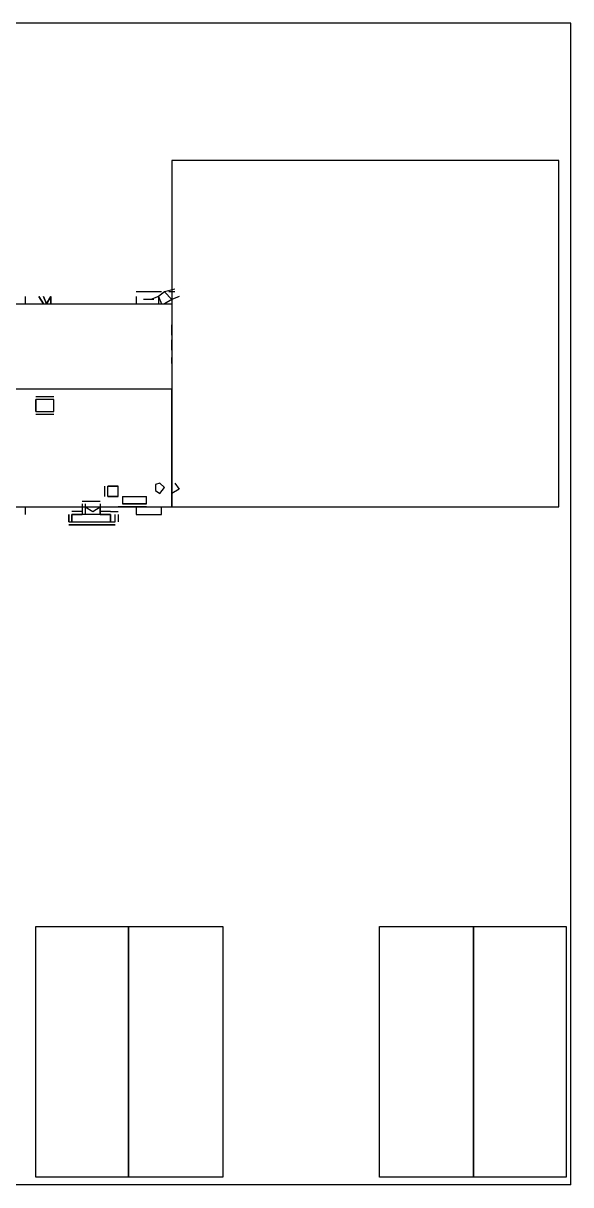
# Model space of a CAD drawing. Header units: millimetres. Extents: x 5 to 415, y 48 to 251.
# Drawn here: x 280.13 to 286.6, y 183.48 to 197.2 of the extents above; entities that cross this region are included whole.
import ezdxf

# ---------------------------------------------------------------- set-up
doc = ezdxf.new("R2010")
doc.units = ezdxf.units.MM
doc.layers.add('P', color=7, linetype='Continuous')

msp = doc.modelspace()

# ---------------------------------------------------------------- linework, layer by layer
at = {"layer": 'P'}
for points in [[(286.597, 197.203), (64.682, 197.203)], [(286.597, 183.48), (286.597, 197.203)], [(286.456, 195.58), (281.887, 195.58)], [(281.887, 195.58), (281.887, 191.488)], [(286.456, 191.488), (286.456, 195.58)], [(281.922, 194.063), (281.799, 194.028)], [(281.922, 194.063), (281.799, 194.028)], [(281.922, 194.063), (281.799, 194.028)], [(280.158, 193.887), (280.158, 193.975)], [(280.158, 193.887), (280.158, 193.975)], [(280.158, 193.887), (280.158, 193.975)], [(280.317, 193.975), (280.37, 193.887)], [(280.37, 193.887), (280.317, 193.975)], [(280.317, 193.975), (280.37, 193.887)], [(280.37, 193.887), (280.317, 193.975)], [(280.317, 193.975), (280.37, 193.887)], [(280.37, 193.887), (280.317, 193.975)], [(280.405, 193.887), (280.37, 193.975)], [(280.37, 193.975), (280.405, 193.887)], [(280.405, 193.887), (280.37, 193.975)], [(280.37, 193.975), (280.405, 193.887)], [(280.405, 193.887), (280.37, 193.975)], [(280.37, 193.975), (280.405, 193.887)], [(280.458, 193.975), (280.405, 193.887)], [(280.405, 193.887), (280.458, 193.975)], [(280.458, 193.975), (280.405, 193.887)], [(280.405, 193.887), (280.458, 193.975)], [(280.458, 193.975), (280.405, 193.887)], [(280.405, 193.887), (280.458, 193.975)], [(280.458, 193.887), (280.458, 193.975)], [(280.458, 193.975), (280.458, 193.887)], [(280.458, 193.887), (280.458, 193.975)], [(280.458, 193.975), (280.458, 193.887)], [(280.458, 193.887), (280.458, 193.975)], [(280.458, 193.975), (280.458, 193.887)], [(281.764, 194.028), (281.464, 194.028)], [(281.764, 194.028), (281.464, 194.028)], [(281.764, 194.028), (281.464, 194.028)], [(281.464, 193.975), (281.464, 193.887)], [(281.464, 193.975), (281.464, 193.887)], [(281.464, 193.975), (281.464, 193.887)], [(281.675, 193.94), (281.552, 193.94)], [(281.675, 193.94), (281.552, 193.94)], [(281.675, 193.94), (281.552, 193.94)], [(281.728, 193.975), (281.64, 193.94)], [(281.728, 193.975), (281.64, 193.94)], [(281.728, 193.975), (281.64, 193.94)], [(281.799, 194.028), (281.728, 193.975)], [(281.799, 194.028), (281.728, 193.975)], [(281.799, 194.028), (281.728, 193.975)], [(281.728, 193.975), (281.728, 193.887)], [(281.728, 193.975), (281.764, 193.887)], [(281.728, 193.975), (281.728, 193.887)], [(281.728, 193.975), (281.764, 193.887)], [(281.728, 193.975), (281.728, 193.887)], [(281.728, 193.975), (281.764, 193.887)], [(281.799, 194.028), (281.887, 193.94)], [(281.799, 194.028), (281.887, 193.94)], [(281.799, 194.028), (281.887, 193.94)], [(281.799, 194.028), (281.887, 193.94)], [(281.799, 194.028), (281.887, 193.94)], [(281.799, 194.028), (281.887, 193.94)], [(281.887, 193.94), (281.799, 193.887)], [(281.887, 193.94), (281.799, 193.887)], [(281.887, 193.94), (281.799, 193.887)], [(281.922, 194.028), (281.852, 194.028)], [(281.922, 194.028), (281.852, 194.028)], [(281.922, 194.028), (281.852, 194.028)], [(281.975, 193.975), (281.887, 193.94)], [(281.975, 193.975), (281.887, 193.94)], [(281.975, 193.975), (281.887, 193.94)], [(281.887, 193.94), (281.887, 191.488)], [(281.887, 193.94), (281.887, 191.488)], [(281.887, 193.94), (281.887, 191.488)], [(279.682, 193.887), (281.887, 193.887)], [(279.682, 193.887), (281.887, 193.887)], [(279.682, 193.887), (281.887, 193.887)], [(281.552, 193.887), (281.675, 193.887)], [(281.552, 193.887), (281.675, 193.887)], [(281.552, 193.887), (281.675, 193.887)], [(281.887, 193.887), (281.887, 192.881)], [(281.887, 193.887), (281.887, 192.881)], [(281.887, 193.887), (281.887, 192.881)], [(281.887, 193.64), (281.887, 193.516)], [(281.887, 193.516), (281.887, 193.64)], [(281.887, 193.64), (281.887, 193.516)], [(281.887, 193.516), (281.887, 193.64)], [(281.887, 193.64), (281.887, 193.516)], [(281.887, 193.516), (281.887, 193.64)], [(281.887, 193.463), (281.887, 193.34)], [(281.887, 193.34), (281.887, 193.463)], [(281.887, 193.463), (281.887, 193.34)], [(281.887, 193.34), (281.887, 193.463)], [(281.887, 193.463), (281.887, 193.34)], [(281.887, 193.34), (281.887, 193.463)], [(281.887, 193.252), (281.887, 193.181)], [(281.887, 193.181), (281.887, 193.252)], [(281.887, 193.252), (281.887, 193.181)], [(281.887, 193.181), (281.887, 193.252)], [(281.887, 193.252), (281.887, 193.181)], [(281.887, 193.181), (281.887, 193.252)], [(281.887, 192.881), (279.682, 192.881)], [(281.887, 192.881), (279.682, 192.881)], [(281.887, 192.881), (279.682, 192.881)], [(281.887, 191.488), (281.887, 192.881)], [(281.887, 191.488), (281.887, 192.881)], [(281.887, 191.488), (281.887, 192.881)], [(280.282, 192.793), (280.494, 192.793)], [(280.282, 192.793), (280.494, 192.793)], [(280.282, 192.793), (280.494, 192.793)], [(280.494, 192.758), (280.282, 192.758)], [(280.494, 192.758), (280.282, 192.758)], [(280.282, 192.758), (280.282, 192.617)], [(280.282, 192.617), (280.282, 192.758)], [(280.494, 192.758), (280.282, 192.758)], [(280.494, 192.758), (280.282, 192.758)], [(280.494, 192.758), (280.282, 192.758)], [(280.282, 192.758), (280.282, 192.617)], [(280.282, 192.617), (280.282, 192.758)], [(280.494, 192.758), (280.282, 192.758)], [(280.494, 192.758), (280.282, 192.758)], [(280.494, 192.758), (280.282, 192.758)], [(280.282, 192.758), (280.282, 192.617)], [(280.282, 192.617), (280.282, 192.758)], [(280.494, 192.758), (280.282, 192.758)], [(280.494, 192.617), (280.494, 192.758)], [(280.494, 192.617), (280.494, 192.758)], [(280.494, 192.617), (280.494, 192.758)], [(280.494, 192.617), (280.494, 192.758)], [(280.494, 192.617), (280.494, 192.758)], [(280.494, 192.617), (280.494, 192.758)], [(281.887, 192.758), (281.887, 192.617)], [(281.887, 192.617), (281.887, 192.758)], [(281.887, 192.758), (281.887, 192.617)], [(281.887, 192.617), (281.887, 192.758)], [(281.887, 192.758), (281.887, 192.617)], [(281.887, 192.617), (281.887, 192.758)], [(280.282, 192.617), (280.494, 192.617)], [(280.282, 192.617), (280.494, 192.617)], [(280.282, 192.617), (280.494, 192.617)], [(280.282, 192.617), (280.494, 192.617)], [(280.282, 192.617), (280.494, 192.617)], [(280.282, 192.617), (280.494, 192.617)], [(280.282, 192.617), (280.494, 192.617)], [(280.282, 192.617), (280.494, 192.617)], [(280.282, 192.617), (280.494, 192.617)], [(280.494, 192.581), (280.282, 192.581)], [(280.494, 192.581), (280.282, 192.581)], [(280.494, 192.581), (280.282, 192.581)], [(281.887, 192.546), (281.887, 192.458)], [(281.887, 192.458), (281.887, 192.546)], [(281.887, 192.546), (281.887, 192.458)], [(281.887, 192.458), (281.887, 192.546)], [(281.887, 192.546), (281.887, 192.458)], [(281.887, 192.458), (281.887, 192.546)], [(281.887, 192.37), (281.887, 192.246)], [(281.887, 192.246), (281.887, 192.37)], [(281.887, 192.37), (281.887, 192.246)], [(281.887, 192.246), (281.887, 192.37)], [(281.887, 192.37), (281.887, 192.246)], [(281.887, 192.246), (281.887, 192.37)], [(281.093, 191.735), (281.093, 191.611)], [(281.093, 191.735), (281.093, 191.611)], [(281.093, 191.735), (281.093, 191.611)], [(281.129, 191.735), (281.252, 191.735)], [(281.129, 191.735), (281.252, 191.735)], [(281.252, 191.735), (281.129, 191.735)], [(281.129, 191.611), (281.129, 191.735)], [(281.129, 191.611), (281.129, 191.735)], [(281.129, 191.735), (281.252, 191.735)], [(281.129, 191.735), (281.252, 191.735)], [(281.252, 191.735), (281.129, 191.735)], [(281.129, 191.611), (281.129, 191.735)], [(281.129, 191.611), (281.129, 191.735)], [(281.129, 191.735), (281.252, 191.735)], [(281.129, 191.735), (281.252, 191.735)], [(281.252, 191.735), (281.129, 191.735)], [(281.129, 191.611), (281.129, 191.735)], [(281.129, 191.611), (281.129, 191.735)], [(281.252, 191.611), (281.252, 191.735)], [(281.252, 191.611), (281.252, 191.735)], [(281.252, 191.611), (281.252, 191.735)], [(281.252, 191.611), (281.252, 191.735)], [(281.252, 191.611), (281.252, 191.735)], [(281.252, 191.611), (281.252, 191.735)], [(281.252, 191.611), (281.252, 191.735)], [(281.252, 191.611), (281.252, 191.735)], [(281.252, 191.611), (281.252, 191.735)], [(281.746, 191.77), (281.693, 191.752)], [(281.746, 191.77), (281.693, 191.752)], [(281.746, 191.77), (281.693, 191.752)], [(281.746, 191.77), (281.693, 191.752)], [(281.746, 191.77), (281.693, 191.752)], [(281.746, 191.77), (281.693, 191.752)], [(281.746, 191.77), (281.693, 191.752)], [(281.746, 191.77), (281.693, 191.752)], [(281.746, 191.77), (281.693, 191.752)], [(281.693, 191.752), (281.693, 191.682)], [(281.693, 191.752), (281.693, 191.682)], [(281.693, 191.752), (281.693, 191.682)], [(281.693, 191.752), (281.693, 191.682)], [(281.693, 191.752), (281.693, 191.682)], [(281.693, 191.752), (281.693, 191.682)], [(281.693, 191.752), (281.693, 191.682)], [(281.693, 191.752), (281.693, 191.682)], [(281.693, 191.752), (281.693, 191.682)], [(281.799, 191.717), (281.746, 191.77)], [(281.799, 191.717), (281.746, 191.77)], [(281.799, 191.717), (281.746, 191.77)], [(281.799, 191.717), (281.746, 191.77)], [(281.799, 191.717), (281.746, 191.77)], [(281.799, 191.717), (281.746, 191.77)], [(281.799, 191.717), (281.746, 191.77)], [(281.799, 191.717), (281.746, 191.77)], [(281.799, 191.717), (281.746, 191.77)], [(281.746, 191.647), (281.799, 191.717)], [(281.746, 191.647), (281.799, 191.717)], [(281.746, 191.647), (281.799, 191.717)], [(281.746, 191.647), (281.799, 191.717)], [(281.746, 191.647), (281.799, 191.717)], [(281.746, 191.647), (281.799, 191.717)], [(281.746, 191.647), (281.799, 191.717)], [(281.746, 191.647), (281.799, 191.717)], [(281.746, 191.647), (281.799, 191.717)], [(281.922, 191.77), (281.975, 191.699)], [(281.922, 191.77), (281.975, 191.699)], [(281.922, 191.77), (281.975, 191.699)], [(281.252, 191.611), (281.129, 191.611)], [(281.252, 191.611), (281.129, 191.611)], [(281.252, 191.611), (281.129, 191.611)], [(281.129, 191.611), (281.252, 191.611)], [(281.252, 191.611), (281.129, 191.611)], [(281.252, 191.611), (281.129, 191.611)], [(281.252, 191.611), (281.129, 191.611)], [(281.252, 191.611), (281.129, 191.611)], [(281.129, 191.611), (281.252, 191.611)], [(281.252, 191.611), (281.129, 191.611)], [(281.252, 191.611), (281.129, 191.611)], [(281.252, 191.611), (281.129, 191.611)], [(281.252, 191.611), (281.129, 191.611)], [(281.129, 191.611), (281.252, 191.611)], [(281.252, 191.611), (281.129, 191.611)], [(281.305, 191.611), (281.587, 191.611)], [(281.305, 191.611), (281.305, 191.523)], [(281.305, 191.611), (281.587, 191.611)], [(281.305, 191.611), (281.587, 191.611)], [(281.305, 191.611), (281.587, 191.611)], [(281.305, 191.611), (281.305, 191.523)], [(281.305, 191.611), (281.587, 191.611)], [(281.305, 191.611), (281.587, 191.611)], [(281.305, 191.611), (281.587, 191.611)], [(281.305, 191.611), (281.305, 191.523)], [(281.305, 191.611), (281.587, 191.611)], [(281.305, 191.611), (281.587, 191.611)], [(281.587, 191.523), (281.587, 191.611)], [(281.587, 191.523), (281.587, 191.611)], [(281.587, 191.523), (281.587, 191.611)], [(281.693, 191.682), (281.746, 191.647)], [(281.693, 191.682), (281.746, 191.647)], [(281.693, 191.682), (281.746, 191.647)], [(281.693, 191.682), (281.746, 191.647)], [(281.693, 191.682), (281.746, 191.647)], [(281.693, 191.682), (281.746, 191.647)], [(281.693, 191.682), (281.746, 191.647)], [(281.693, 191.682), (281.746, 191.647)], [(281.693, 191.682), (281.746, 191.647)], [(281.975, 191.699), (281.887, 191.647)], [(281.975, 191.699), (281.887, 191.647)], [(281.975, 191.699), (281.887, 191.647)], [(259.927, 191.488), (281.887, 191.488)], [(259.927, 191.488), (281.887, 191.488)], [(259.927, 191.488), (281.887, 191.488)], [(279.682, 191.488), (280.829, 191.488)], [(279.682, 191.488), (280.829, 191.488)], [(279.682, 191.488), (280.829, 191.488)], [(280.158, 191.4), (280.158, 191.488)], [(280.158, 191.4), (280.158, 191.488)], [(280.158, 191.4), (280.158, 191.488)], [(280.829, 191.558), (281.04, 191.558)], [(280.829, 191.558), (281.04, 191.558)], [(280.829, 191.558), (280.917, 191.558)], [(280.829, 191.558), (281.04, 191.558)], [(280.829, 191.558), (281.04, 191.558)], [(280.829, 191.558), (280.917, 191.558)], [(280.829, 191.558), (281.04, 191.558)], [(280.829, 191.558), (281.04, 191.558)], [(280.829, 191.558), (280.917, 191.558)], [(280.829, 191.523), (280.829, 191.4)], [(280.829, 191.523), (280.829, 191.4)], [(280.829, 191.523), (280.829, 191.4)], [(280.864, 191.523), (280.864, 191.4)], [(280.864, 191.523), (280.864, 191.4)], [(280.864, 191.523), (280.864, 191.4)], [(280.864, 191.488), (280.864, 191.4)], [(280.864, 191.488), (280.952, 191.435)], [(280.864, 191.488), (281.04, 191.488)], [(280.864, 191.488), (280.864, 191.4)], [(280.864, 191.488), (280.952, 191.435)], [(280.864, 191.488), (281.04, 191.488)], [(280.864, 191.488), (280.864, 191.4)], [(280.864, 191.488), (280.952, 191.435)], [(280.864, 191.488), (281.04, 191.488)], [(280.917, 191.558), (281.005, 191.558)], [(280.917, 191.558), (281.005, 191.558)], [(280.917, 191.558), (281.005, 191.558)], [(280.952, 191.435), (281.04, 191.488)], [(280.952, 191.435), (281.04, 191.488)], [(280.952, 191.435), (281.04, 191.488)], [(281.04, 191.523), (281.04, 191.4)], [(281.04, 191.523), (281.04, 191.4)], [(281.04, 191.523), (281.04, 191.4)], [(281.04, 191.523), (281.04, 191.4)], [(281.04, 191.523), (281.04, 191.4)], [(281.04, 191.523), (281.04, 191.4)], [(281.04, 191.4), (281.04, 191.488)], [(281.04, 191.488), (281.887, 191.488)], [(281.04, 191.4), (281.04, 191.488)], [(281.04, 191.488), (281.887, 191.488)], [(281.04, 191.4), (281.04, 191.488)], [(281.04, 191.488), (281.887, 191.488)], [(281.252, 191.488), (281.587, 191.488)], [(281.252, 191.488), (281.587, 191.488)], [(281.587, 191.488), (281.252, 191.488)], [(281.252, 191.488), (281.587, 191.488)], [(281.252, 191.488), (281.587, 191.488)], [(281.252, 191.488), (281.587, 191.488)], [(281.587, 191.488), (281.252, 191.488)], [(281.252, 191.488), (281.587, 191.488)], [(281.252, 191.488), (281.587, 191.488)], [(281.252, 191.488), (281.587, 191.488)], [(281.587, 191.488), (281.252, 191.488)], [(281.252, 191.488), (281.587, 191.488)], [(281.587, 191.523), (281.305, 191.523)], [(281.587, 191.523), (281.305, 191.523)], [(281.305, 191.523), (281.587, 191.523)], [(281.587, 191.523), (281.305, 191.523)], [(281.587, 191.523), (281.305, 191.523)], [(281.305, 191.523), (281.587, 191.523)], [(281.587, 191.523), (281.305, 191.523)], [(281.587, 191.523), (281.305, 191.523)], [(281.305, 191.523), (281.587, 191.523)], [(281.305, 191.488), (281.587, 191.488)], [(281.305, 191.488), (281.587, 191.488)], [(281.305, 191.488), (281.587, 191.488)], [(281.464, 191.488), (281.464, 191.4)], [(281.464, 191.488), (281.464, 191.4)], [(281.464, 191.488), (281.464, 191.4)], [(281.764, 191.4), (281.764, 191.488)], [(281.764, 191.4), (281.764, 191.488)], [(281.764, 191.4), (281.764, 191.488)], [(281.887, 191.488), (286.456, 191.488)], [(280.67, 191.4), (280.67, 191.311)], [(280.67, 191.311), (280.67, 191.4)], [(280.67, 191.4), (280.67, 191.311)], [(280.67, 191.311), (280.67, 191.4)], [(280.67, 191.4), (280.67, 191.311)], [(280.67, 191.311), (280.67, 191.4)], [(280.67, 191.311), (281.217, 191.311)], [(280.67, 191.311), (281.217, 191.311)], [(280.67, 191.311), (281.217, 191.311)], [(280.829, 191.435), (280.705, 191.435)], [(280.829, 191.435), (280.705, 191.435)], [(280.829, 191.435), (280.705, 191.435)], [(280.829, 191.435), (280.705, 191.435)], [(280.829, 191.435), (280.705, 191.435)], [(280.829, 191.435), (280.705, 191.435)], [(281.164, 191.4), (280.705, 191.4)], [(280.705, 191.4), (280.705, 191.311)], [(280.705, 191.311), (280.705, 191.4)], [(280.705, 191.4), (280.829, 191.4)], [(281.164, 191.4), (280.705, 191.4)], [(280.705, 191.4), (280.705, 191.311)], [(280.705, 191.311), (280.705, 191.4)], [(280.705, 191.4), (280.829, 191.4)], [(281.164, 191.4), (280.705, 191.4)], [(280.705, 191.4), (280.705, 191.311)], [(280.705, 191.311), (280.705, 191.4)], [(280.705, 191.4), (280.829, 191.4)], [(280.705, 191.311), (281.164, 191.311)], [(280.705, 191.311), (281.164, 191.311)], [(280.705, 191.311), (281.164, 191.311)], [(281.04, 191.4), (280.864, 191.4)], [(281.04, 191.4), (280.864, 191.4)], [(281.04, 191.4), (280.864, 191.4)], [(281.04, 191.4), (280.864, 191.4)], [(281.04, 191.4), (280.864, 191.4)], [(281.04, 191.4), (280.864, 191.4)], [(281.164, 191.435), (281.04, 191.435)], [(281.164, 191.435), (281.04, 191.435)], [(281.164, 191.435), (281.04, 191.435)], [(281.164, 191.435), (281.04, 191.435)], [(281.164, 191.435), (281.04, 191.435)], [(281.164, 191.435), (281.04, 191.435)], [(281.04, 191.4), (281.164, 191.4)], [(281.04, 191.4), (281.164, 191.4)], [(281.04, 191.4), (281.164, 191.4)], [(281.164, 191.435), (281.252, 191.435)], [(281.164, 191.435), (281.252, 191.435)], [(281.164, 191.435), (281.252, 191.435)], [(281.164, 191.311), (281.164, 191.4)], [(281.164, 191.4), (281.164, 191.311)], [(281.164, 191.311), (281.164, 191.4)], [(281.164, 191.4), (281.164, 191.311)], [(281.164, 191.311), (281.164, 191.4)], [(281.164, 191.4), (281.164, 191.311)], [(281.217, 191.311), (281.217, 191.4)], [(281.217, 191.311), (281.217, 191.4)], [(281.217, 191.311), (281.217, 191.4)], [(281.252, 191.4), (281.252, 191.311)], [(281.252, 191.4), (281.252, 191.311)], [(281.252, 191.4), (281.252, 191.311)], [(281.464, 191.4), (281.764, 191.4)], [(281.464, 191.4), (281.764, 191.4)], [(281.464, 191.4), (281.764, 191.4)], [(280.67, 191.276), (281.217, 191.276)], [(281.217, 191.276), (280.67, 191.276)], [(280.67, 191.276), (281.217, 191.276)], [(280.67, 191.276), (281.217, 191.276)], [(281.217, 191.276), (280.67, 191.276)], [(280.67, 191.276), (281.217, 191.276)], [(280.67, 191.276), (281.217, 191.276)], [(281.217, 191.276), (280.67, 191.276)], [(280.67, 191.276), (281.217, 191.276)], [(280.282, 183.568), (280.282, 186.531)], [(280.282, 186.531), (281.376, 186.531)], [(281.376, 186.531), (281.376, 183.568)], [(281.376, 183.568), (281.376, 186.531)], [(281.376, 186.531), (282.487, 186.531)], [(282.487, 186.531), (282.487, 183.568)], [(284.339, 183.568), (284.339, 186.531)], [(284.339, 186.531), (285.45, 186.531)], [(285.45, 186.531), (285.45, 183.568)], [(285.45, 183.568), (285.45, 186.531)], [(285.45, 186.531), (286.544, 186.531)], [(286.544, 186.531), (286.544, 183.568)], [(286.597, 183.48), (115.094, 183.48)], [(281.376, 183.568), (280.282, 183.568)], [(282.487, 183.568), (281.376, 183.568)], [(285.45, 183.568), (284.339, 183.568)], [(286.544, 183.568), (285.45, 183.568)]]:
    msp.add_lwpolyline(points, dxfattribs=at)

doc.saveas('drawing.dxf')
